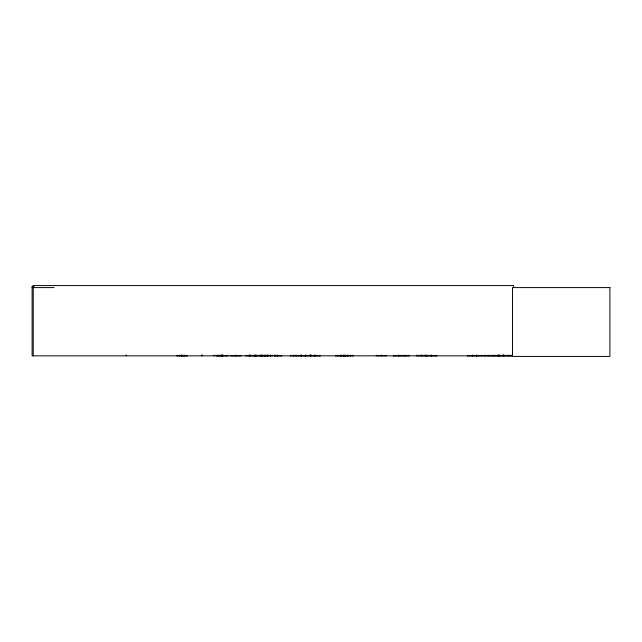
<?xml version="1.0" encoding="UTF-8"?>
<svg xmlns="http://www.w3.org/2000/svg" width="642" height="642" viewBox="0 0 642 642"><rect width="100%" height="100%" fill="white"/><g stroke="black" fill="none" stroke-linecap="round" stroke-linejoin="round"><path stroke-width="0.96" d="M187.119 355.82L187.047 355.275L187.119 355.845L176.799 355.82M498.176 355.82L498.288 355.13M508.496 355.82L508.512 355.275M176.799 355.772L176.799 355.275M483.875 355.596L511.907 355.572M511.907 355.845L511.907 355.387L483.867 355.387L483.859 355.804L511.915 355.82L511.826 355.387M304.926 355.756L304.934 355.275M305.744 355.82L305.728 355.275M315.206 355.756L315.214 355.275M217.494 355.845L227.99 355.82L227.982 355.275M217.734 355.756L217.662 355.275M226.706 355.756L226.754 355.275M393.45 355.845L408.866 355.772M295.505 355.772L295.513 355.275M338.639 355.756L338.687 355.275M467.352 355.845L482.134 355.788M335.557 355.845L353.148 355.772M335.83 355.756L335.878 355.275M344.104 355.82L344.104 355.323L344.112 355.756M344.369 355.756L344.425 355.275M256.006 355.772L255.957 355.275M255.869 355.756L255.829 355.275L255.709 355.772M393.666 355.772L393.707 355.323L393.739 355.845M305.648 355.772L305.688 355.323M314.46 355.772L314.5 355.323M267.064 355.772L267.12 355.323M272.224 355.772L245.485 355.772L245.421 355.275M255.46 355.772L255.347 355.13M267.586 355.772L267.465 355.13M34.106 286.3L32.1 286.3L32.1 355.845L512.621 355.845M32.1 287.592L54.121 287.592M256.062 355.395L268.918 355.395M416.738 355.395L429.586 355.395M256.038 355.58L268.942 355.58M416.714 355.564L429.618 355.564M281.782 355.82L274.407 355.772M320.214 355.82L290.593 355.772M386.612 355.7L376.292 355.772L376.292 355.275M436.865 355.82L416.393 355.772L416.393 355.275M274.768 355.772L274.888 355.13M265.804 355.772L265.74 355.323M262.305 355.772L262.241 355.323L262.169 355.845M276.253 355.772L276.188 355.323L276.124 355.845M264.897 355.772L264.833 355.323M350.299 355.772L350.259 355.323M341.753 355.772L341.713 355.323L341.672 355.845M481.917 355.772L481.877 355.323M473.074 355.756L473.026 355.275M421.65 355.772L421.738 355.13M427.652 355.756L427.604 355.275M316.153 355.772L316.137 355.275M306.74 355.772L306.724 355.275M305.873 355.772L305.857 355.275M498.409 355.772L498.409 355.275M296.492 355.845L296.443 355.275M508.737 355.845L508.729 355.275M513.624 287.592L513.624 285.578L33.232 285.578L33.232 355.845M504.764 355.275L504.764 355.845M503.721 355.13L503.721 355.845M503.553 355.13L503.553 355.845M503.36 355.13L503.272 355.845M503.192 355.13L503.192 355.845M499.781 355.13L499.781 355.845M499.428 355.13L499.428 355.845M497.927 355.13L497.927 355.845M494.444 355.275L494.444 355.845M492.944 355.275L492.944 355.845M481.837 355.275L481.837 355.845M476.99 355.13L476.99 355.845M476.685 355.13L476.685 355.845M476.46 355.275L476.46 355.845M472.801 355.13L472.801 355.845M472.496 355.13L472.496 355.845M467.649 355.275L467.649 355.845M436.576 355.275L436.576 355.845M431.681 355.13L431.681 355.845M431.368 355.13L431.368 355.845M430.292 355.275L430.292 355.845M426.721 355.275L426.721 355.845M425.413 355.13L425.413 355.845M425.1 355.13L425.1 355.845M421.417 355.323L421.449 355.772L421.377 355.13M408.938 355.275L408.938 355.845M405.174 355.13L405.174 355.845M404.861 355.13L404.861 355.845M402.646 355.275L402.646 355.845M399.966 355.275L399.966 355.845M398.931 355.13L398.931 355.845M398.618 355.13L398.618 355.845M386.612 355.275L386.612 355.845M381.629 355.13L381.629 355.845M381.276 355.13L381.276 355.845M352.875 355.275L352.875 355.845M350.219 355.275L350.219 355.845M348.028 355.13L348.028 355.845M347.715 355.13L347.715 355.845M347.499 355.275L347.499 355.845M345.452 355.13L345.452 355.845M345.155 355.13L345.155 355.845M343.839 355.13L343.839 355.845M343.534 355.13L343.534 355.845M340.942 355.13L340.942 355.845M340.645 355.13L340.645 355.845M319.917 355.275L319.917 355.845M315.07 355.13L315.07 355.845M314.757 355.13L314.757 355.845M314.54 355.275L314.54 355.845M311.073 355.13L311.105 355.845M310.88 355.13L310.88 355.845M310.72 355.13L310.72 355.845M310.576 355.13L310.576 355.845M310.359 355.13L310.359 355.845M309.998 355.13L309.998 355.845M301.66 355.13L301.66 355.845M301.299 355.13L301.299 355.845M300.938 355.13L300.938 355.845M300.584 355.13L300.584 355.845M298.666 355.275L298.666 355.845M294.02 355.13L294.02 355.845M293.739 355.13L293.739 355.845M290.505 355.275L290.505 355.845M281.292 355.275L281.292 355.845M277.801 355.13L277.785 355.845M277.625 355.13L277.625 355.845M275.017 355.13L275.017 355.845M274.27 355.275L274.27 355.845M272.344 355.275L272.344 355.845M270.852 355.13L270.852 355.845M270.667 355.13L270.667 355.845M268.083 355.275L268.083 355.845M267.337 355.13L267.337 355.845M267.184 355.275L267.184 355.845M265.668 355.275L265.668 355.845M264.769 355.275L264.769 355.845M262.899 355.13L262.779 355.845M261.286 355.13L261.246 355.845M261.109 355.13L261.109 355.845M260.965 355.13L260.965 355.845M259.609 355.275L259.609 355.845M256.327 355.275L256.327 355.845M255.227 355.13L255.227 355.845M254.392 355.275L254.392 355.845M254.328 355.13L254.328 355.845M254.152 355.13L254.152 355.845M252.458 355.275L252.458 355.845M250.669 355.275L250.669 355.845M250.244 354.986L250.244 355.845M249.489 355.13L249.489 355.845M249.24 354.986L249.24 355.845M240.959 355.275L240.959 355.845L230.63 355.82L230.63 355.275M235.975 355.13L235.975 355.845M235.614 355.13L235.614 355.845M226.136 355.275L226.136 355.845M222.999 355.13L222.991 355.845M222.678 355.13L222.654 355.845M222.638 355.13L222.638 355.845M222.132 354.986L222.132 355.845M221.787 355.13L221.787 355.845M221.53 355.13L221.53 355.845M220.126 354.986L220.126 355.845M219.42 355.275L219.42 355.845M218.794 355.275L218.794 355.845M217.782 355.275L217.782 355.845M217.277 355.275L217.277 355.845M216.699 355.275L216.731 355.845M216.153 355.275L216.153 355.845M213.971 355.275L213.971 355.845M202.559 354.986L202.559 355.845M201.548 354.986L201.548 355.845M184.31 355.13L184.31 355.845M184.053 355.13L184.053 355.845M182.135 355.13L182.143 355.845M181.774 355.13L181.79 355.845M181.317 354.986L181.317 355.845M179.704 355.275L179.704 355.845M126.249 354.986L126.249 355.845M483.948 355.387L483.875 355.845L483.867 355.387M609.9 287.592L512.493 287.592L512.493 356.422L609.9 356.422L609.9 287.592M264.568 355.845L264.568 355.275L264.48 355.845"/></g></svg>
